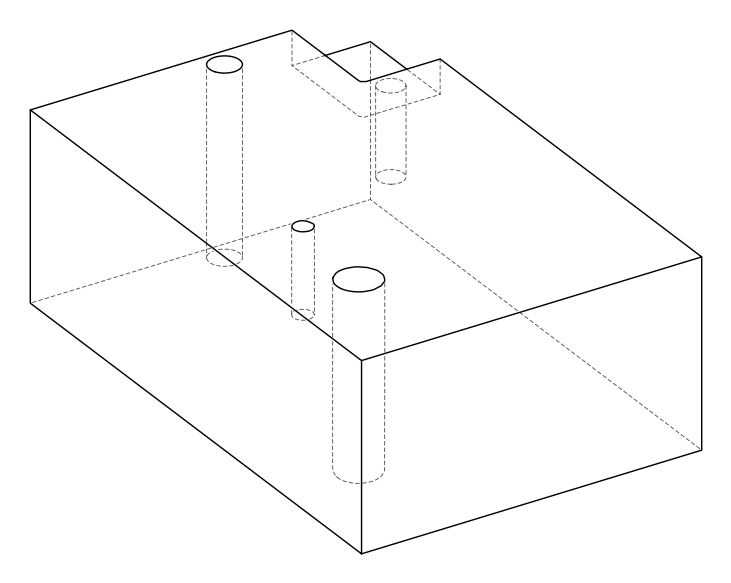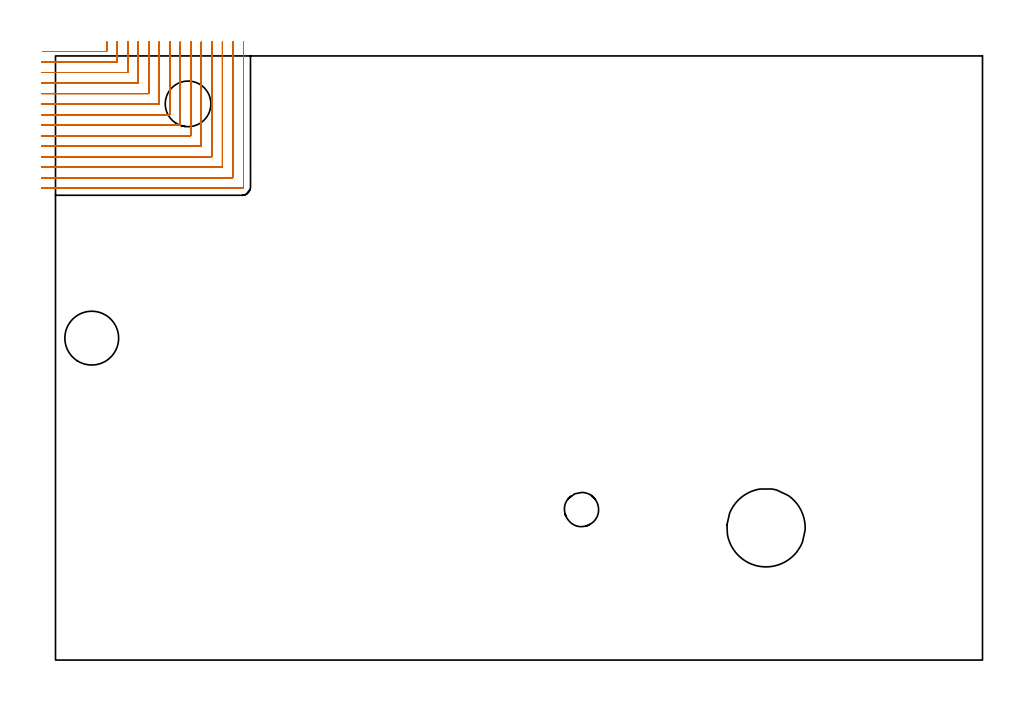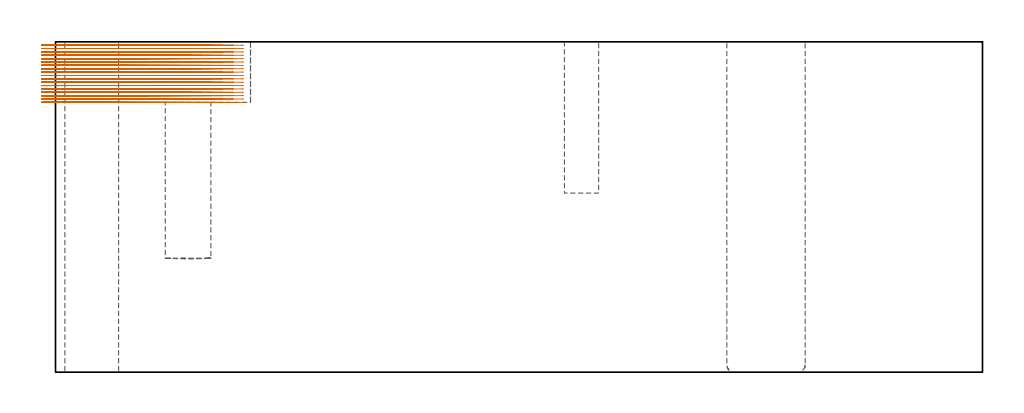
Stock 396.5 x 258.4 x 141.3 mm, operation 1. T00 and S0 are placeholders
(PLAN: 9 operations, 8 tool changes, 63.7 min)
(1 MILL_CORNER_NOTCH_RECTANGULAR | CORNER_NOTCH_RECTANGULAR | NXT0201_008 | Follow Part, ap 1.5, ae 75% | 51.42 min | 128691 mm3)
(2 MILL_THROUGH_HOLE_FROM_SOLID_MATERIAL | STEP1HOLE_1 | NXT0201_007 | Circular | 9.18 min | 124086 mm3)
(3 MILL_BLIND_HOLE_FROM_SOLID_MATERIAL | STEP1POCKET | UGT0201_130 | Spiral | 0.9 min | 10833 mm3)
(4 INDEXABLE_INSERT_DRILL_BLIND_HOLE_FROM_SOLID | STEP1POCKET_1 | NXT0302_010 | 0.28 min | 19908 mm3)
(5 SPOT_DRILL | STEP1HOLE | NXT0321_9005460120000 | 0.05 min | 183 mm3)
(6 DRILL_BLIND_HOLE_INTO_CENTER | STEP1HOLE | NXT0301_125 | 0.05 min | 166 mm3)
(7 GUN_DRILL_THROUGH_HOLE | STEP1HOLE | UGT0307_001 | 0.62 min | 2560 mm3)
(8 SPADE_DRILL_TO_ENLARGE_THROUGH_HOLE | STEP1HOLE | UGT0306_005 | 0.59 min | 20370 mm3)
(9 DRILL_TO_ENLARGE_THROUGH_HOLE | STEP1HOLE | UGT0301_055 | 0.61 min | 35358 mm3)
(TOOL NXT0201_008 | ENDMILL 6mm [2P460-0600-NA 1630] | D6 FL26 Z6)
(TOOL NXT0201_007 | ENDMILL 25mm [R216.25-25050GCK54P 1620] | D25 R3 FL54 Z5)
(TOOL UGT0201_130 | Carbide End Mill 12.0 | D12 FL15 Z4)
(TOOL NXT0302_010 | Index. Insert Drill 19.5mm [880-D1950L25-05] | D19.5 PA176 FL98 Z2)
(TOOL NXT0321_9005460120000 | NC Spot Drill, 142deg, 12mm, Carbide, Uncoated | D12 PA142 FL30 Z2)
(TOOL NXT0301_125 | Carbide Drill 6mm [861.1-0600-018A1-GP GC34] | D6 PA150 FL18.7 Z2)
(TOOL UGT0307_001 | Gun Drill 5 mm | D5 PA130 FL24 Z1)
(TOOL UGT0306_005 | Spade Drill 14.5mm | D14.5 PA132 FL10 Z2)
(TOOL UGT0301_055 | Twist Drill 23 mm | D23 PA118 FL155 Z2)
(OP 1 MILL_CORNER_NOTCH_RECTANGULAR)
G17 G21 G94 G90
T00 M6
G54
G17 G0 G90 X-5.322 Y260.3 S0 M3
G43 Z151.3 H1
Z139.861
G94 G1 X-2.322 F250.
X21.604 F500.
G3 X21.9 Y260.596 R0.3
G1 Y261.4
Y264.4 F250.
G0 Z151.3
X-6. Y255.8
Z139.861
G1 X-3.
X26.104 F500.
G3 X26.4 Y256.096 R0.3
G1 Y261.4
Y264.4 F250.
G0 Z151.3
X-6. Y251.3
Z139.861
G1 X-3.
X30.604 F500.
G3 X30.9 Y251.596 R0.3
G1 Y261.4
Y264.4 F250.
G0 Z151.3
X-6. Y246.8
Z139.861
G1 X-3.
X35.104 F500.
G3 X35.4 Y247.096 R0.3
G1 Y261.4
Y264.4 F250.
G0 Z151.3
X-6. Y242.3
Z139.861
G1 X-3.
X39.604 F500.
G3 X39.9 Y242.596 R0.3
G1 Y261.4
Y264.4 F250.
G0 Z151.3
X-6. Y237.8
Z139.861
G1 X-3.
X44.103 F500.
G3 X44.4 Y238.097 R0.3
G1 Y261.4
Y264.4 F250.
G0 Z151.3
X-6. Y233.3
Z139.861
G1 X-3.
X48.603 F500.
G3 X48.9 Y233.597 R0.3
G1 Y261.4
Y264.4 F250.
G0 Z151.3
X-6. Y228.8
Z139.861
G1 X-3.
X53.103 F500.
G3 X53.4 Y229.097 R0.3
G1 Y261.4
Y264.4 F250.
G0 Z151.3
X-6. Y224.3
Z139.861
G1 X-3.
X57.603 F500.
G3 X57.9 Y224.597 R0.3
G1 Y261.4
Y264.4 F250.
G0 Z151.3
X-6. Y219.8
Z139.861
G1 X-3.
X62.103 F500.
G3 X62.4 Y220.097 R0.3
G1 Y261.4
Y264.4 F250.
G0 Z151.3
X-6. Y215.3
Z139.861
G1 X-3.
X66.603 F500.
G3 X66.9 Y215.597 R0.3
G1 Y261.4
Y264.4 F250.
G0 Z151.3
X-6. Y210.8
Z139.861
G1 X-3.
X71.103 F500.
G3 X71.4 Y211.097 R0.3
G1 Y261.4
Y264.4 F250.
G0 Z151.3
X-6. Y206.3
Z139.861
G1 X-3.
X75.602 F500.
G3 X75.9 Y206.598 R0.3
G1 Y261.4
Y264.4 F250.
G0 Z151.3
X-6. Y201.8
Z139.861
G1 X-3.
X79.9 F500.
G3 X80.4 Y202.3 R0.5
G1 Y261.4
Y264.4 F250.
G0 Z151.3
X-5.322 Y260.3
Z138.422
G1 X-2.322
X21.604 F500.
G3 X21.9 Y260.596 R0.3
G1 Y261.4
Y264.4 F250.
G0 Z151.3
X-6. Y255.8
Z138.422
G1 X-3.
X26.104 F500.
G3 X26.4 Y256.096 R0.3
G1 Y261.4
Y264.4 F250.
G0 Z151.3
X-6. Y251.3
Z138.422
G1 X-3.
X30.604 F500.
G3 X30.9 Y251.596 R0.3
G1 Y261.4
Y264.4 F250.
G0 Z151.3
X-6. Y246.8
Z138.422
G1 X-3.
X35.104 F500.
G3 X35.4 Y247.096 R0.3
G1 Y261.4
Y264.4 F250.
G0 Z151.3
X-6. Y242.3
Z138.422
G1 X-3.
X39.604 F500.
G3 X39.9 Y242.596 R0.3
G1 Y261.4
Y264.4 F250.
G0 Z151.3
X-6. Y237.8
Z138.422
G1 X-3.
X44.103 F500.
G3 X44.4 Y238.097 R0.3
G1 Y261.4
Y264.4 F250.
G0 Z151.3
X-6. Y233.3
Z138.422
G1 X-3.
X48.603 F500.
G3 X48.9 Y233.597 R0.3
G1 Y261.4
Y264.4 F250.
G0 Z151.3
X-6. Y228.8
Z138.422
G1 X-3.
X53.103 F500.
G3 X53.4 Y229.097 R0.3
G1 Y261.4
Y264.4 F250.
G0 Z151.3
X-6. Y224.3
Z138.422
G1 X-3.
X57.603 F500.
G3 X57.9 Y224.597 R0.3
G1 Y261.4
Y264.4 F250.
G0 Z151.3
X-6. Y219.8
Z138.422
G1 X-3.
X62.103 F500.
G3 X62.4 Y220.097 R0.3
G1 Y261.4
Y264.4 F250.
G0 Z151.3
X-6. Y215.3
Z138.422
G1 X-3.
X66.603 F500.
G3 X66.9 Y215.597 R0.3
G1 Y261.4
Y264.4 F250.
G0 Z151.3
X-6. Y210.8
Z138.422
G1 X-3.
X71.103 F500.
G3 X71.4 Y211.097 R0.3
G1 Y261.4
Y264.4 F250.
G0 Z151.3
X-6. Y206.3
Z138.422
G1 X-3.
X75.602 F500.
G3 X75.9 Y206.598 R0.3
G1 Y261.4
Y264.4 F250.
G0 Z151.3
X-6. Y201.8
Z138.422
G1 X-3.
X79.9 F500.
G3 X80.4 Y202.3 R0.5
G1 Y261.4
Y264.4 F250.
G0 Z151.3
X-5.322 Y260.3
Z136.983
G1 X-2.322
X21.604 F500.
G3 X21.9 Y260.596 R0.3
G1 Y261.4
Y264.4 F250.
G0 Z151.3
X-6. Y255.8
Z136.983
G1 X-3.
X26.104 F500.
G3 X26.4 Y256.096 R0.3
G1 Y261.4
Y264.4 F250.
G0 Z151.3
X-6. Y251.3
Z136.983
G1 X-3.
X30.604 F500.
G3 X30.9 Y251.596 R0.3
G1 Y261.4
Y264.4 F250.
G0 Z151.3
X-6. Y246.8
Z136.983
G1 X-3.
X35.104 F500.
G3 X35.4 Y247.096 R0.3
G1 Y261.4
Y264.4 F250.
G0 Z151.3
X-6. Y242.3
Z136.983
G1 X-3.
X39.604 F500.
G3 X39.9 Y242.596 R0.3
G1 Y261.4
Y264.4 F250.
G0 Z151.3
X-6. Y237.8
Z136.983
G1 X-3.
X44.103 F500.
G3 X44.4 Y238.097 R0.3
G1 Y261.4
Y264.4 F250.
G0 Z151.3
X-6. Y233.3
Z136.983
G1 X-3.
X48.603 F500.
G3 X48.9 Y233.597 R0.3
G1 Y261.4
Y264.4 F250.
G0 Z151.3
X-6. Y228.8
Z136.983
G1 X-3.
X53.103 F500.
G3 X53.4 Y229.097 R0.3
G1 Y261.4
Y264.4 F250.
G0 Z151.3
X-6. Y224.3
Z136.983
G1 X-3.
X57.603 F500.
G3 X57.9 Y224.597 R0.3
G1 Y261.4
Y264.4 F250.
G0 Z151.3
X-6. Y219.8
Z136.983
G1 X-3.
X62.103 F500.
G3 X62.4 Y220.097 R0.3
G1 Y261.4
Y264.4 F250.
G0 Z151.3
X-6. Y215.3
Z136.983
G1 X-3.
X66.603 F500.
G3 X66.9 Y215.597 R0.3
G1 Y261.4
Y264.4 F250.
G0 Z151.3
X-6. Y210.8
Z136.983
G1 X-3.
X71.103 F500.
G3 X71.4 Y211.097 R0.3
G1 Y261.4
Y264.4 F250.
G0 Z151.3
X-6. Y206.3
Z136.983
G1 X-3.
X75.602 F500.
G3 X75.9 Y206.598 R0.3
G1 Y261.4
Y264.4 F250.
G0 Z151.3
X-6. Y201.8
Z136.983
G1 X-3.
X79.9 F500.
G3 X80.4 Y202.3 R0.5
G1 Y261.4
Y264.4 F250.
G0 Z151.3
X-5.322 Y260.3
Z135.544
G1 X-2.322
X21.604 F500.
G3 X21.9 Y260.596 R0.3
G1 Y261.4
Y264.4 F250.
G0 Z151.3
X-6. Y255.8
Z135.544
G1 X-3.
X26.104 F500.
G3 X26.4 Y256.096 R0.3
G1 Y261.4
Y264.4 F250.
G0 Z151.3
X-6. Y251.3
Z135.544
G1 X-3.
X30.604 F500.
G3 X30.9 Y251.596 R0.3
G1 Y261.4
Y264.4 F250.
G0 Z151.3
X-6. Y246.8
Z135.544
G1 X-3.
X35.104 F500.
G3 X35.4 Y247.096 R0.3
G1 Y261.4
Y264.4 F250.
G0 Z151.3
X-6. Y242.3
Z135.544
G1 X-3.
X39.604 F500.
G3 X39.9 Y242.596 R0.3
G1 Y261.4
Y264.4 F250.
G0 Z151.3
X-6. Y237.8
Z135.544
G1 X-3.
X44.103 F500.
G3 X44.4 Y238.097 R0.3
G1 Y261.4
Y264.4 F250.
G0 Z151.3
X-6. Y233.3
Z135.544
G1 X-3.
X48.603 F500.
G3 X48.9 Y233.597 R0.3
G1 Y261.4
Y264.4 F250.
G0 Z151.3
X-6. Y228.8
Z135.544
G1 X-3.
X53.103 F500.
G3 X53.4 Y229.097 R0.3
G1 Y261.4
Y264.4 F250.
G0 Z151.3
X-6. Y224.3
Z135.544
G1 X-3.
X57.603 F500.
G3 X57.9 Y224.597 R0.3
G1 Y261.4
Y264.4 F250.
G0 Z151.3
X-6. Y219.8
Z135.544
G1 X-3.
X62.103 F500.
G3 X62.4 Y220.097 R0.3
G1 Y261.4
Y264.4 F250.
G0 Z151.3
X-6. Y215.3
Z135.544
G1 X-3.
X66.603 F500.
G3 X66.9 Y215.597 R0.3
G1 Y261.4
Y264.4 F250.
G0 Z151.3
X-6. Y210.8
Z135.544
G1 X-3.
X71.103 F500.
G3 X71.4 Y211.097 R0.3
G1 Y261.4
Y264.4 F250.
G0 Z151.3
X-6. Y206.3
Z135.544
G1 X-3.
X75.602 F500.
G3 X75.9 Y206.598 R0.3
G1 Y261.4
Y264.4 F250.
G0 Z151.3
X-6. Y201.8
Z135.544
G1 X-3.
X79.9 F500.
G3 X80.4 Y202.3 R0.5
G1 Y261.4
Y264.4 F250.
G0 Z151.3
X-5.322 Y260.3
Z134.105
G1 X-2.322
X21.604 F500.
G3 X21.9 Y260.596 R0.3
G1 Y261.4
Y264.4 F250.
G0 Z151.3
X-6. Y255.8
Z134.105
G1 X-3.
X26.104 F500.
G3 X26.4 Y256.096 R0.3
G1 Y261.4
Y264.4 F250.
G0 Z151.3
X-6. Y251.3
Z134.105
G1 X-3.
X30.604 F500.
G3 X30.9 Y251.596 R0.3
G1 Y261.4
Y264.4 F250.
G0 Z151.3
X-6. Y246.8
Z134.105
G1 X-3.
X35.104 F500.
G3 X35.4 Y247.096 R0.3
G1 Y261.4
Y264.4 F250.
G0 Z151.3
X-6. Y242.3
Z134.105
G1 X-3.
X39.604 F500.
G3 X39.9 Y242.596 R0.3
G1 Y261.4
Y264.4 F250.
G0 Z151.3
X-6. Y237.8
Z134.105
G1 X-3.
X44.103 F500.
G3 X44.4 Y238.097 R0.3
G1 Y261.4
Y264.4 F250.
G0 Z151.3
X-6. Y233.3
Z134.105
G1 X-3.
X48.603 F500.
G3 X48.9 Y233.597 R0.3
G1 Y261.4
Y264.4 F250.
G0 Z151.3
X-6. Y228.8
Z134.105
G1 X-3.
X53.103 F500.
G3 X53.4 Y229.097 R0.3
G1 Y261.4
Y264.4 F250.
G0 Z151.3
X-6. Y224.3
Z134.105
G1 X-3.
X57.603 F500.
G3 X57.9 Y224.597 R0.3
G1 Y261.4
Y264.4 F250.
G0 Z151.3
X-6. Y219.8
Z134.105
G1 X-3.
X62.103 F500.
G3 X62.4 Y220.097 R0.3
G1 Y261.4
Y264.4 F250.
G0 Z151.3
X-6. Y215.3
Z134.105
G1 X-3.
X66.603 F500.
G3 X66.9 Y215.597 R0.3
G1 Y261.4
Y264.4 F250.
G0 Z151.3
X-6. Y210.8
Z134.105
G1 X-3.
X71.103 F500.
G3 X71.4 Y211.097 R0.3
G1 Y261.4
Y264.4 F250.
G0 Z151.3
X-6. Y206.3
Z134.105
G1 X-3.
X75.602 F500.
G3 X75.9 Y206.598 R0.3
G1 Y261.4
Y264.4 F250.
G0 Z151.3
X-6. Y201.8
Z134.105
G1 X-3.
X79.9 F500.
G3 X80.4 Y202.3 R0.5
G1 Y261.4
Y264.4 F250.
G0 Z151.3
X-5.322 Y260.3
Z132.667
G1 X-2.322
X21.604 F500.
G3 X21.9 Y260.596 R0.3
G1 Y261.4
Y264.4 F250.
G0 Z151.3
X-6. Y255.8
Z132.667
G1 X-3.
X26.104 F500.
G3 X26.4 Y256.096 R0.3
G1 Y261.4
Y264.4 F250.
G0 Z151.3
X-6. Y251.3
Z132.667
G1 X-3.
X30.604 F500.
G3 X30.9 Y251.596 R0.3
G1 Y261.4
Y264.4 F250.
G0 Z151.3
X-6. Y246.8
Z132.667
G1 X-3.
X35.104 F500.
G3 X35.4 Y247.096 R0.3
G1 Y261.4
Y264.4 F250.
G0 Z151.3
X-6. Y242.3
Z132.667
G1 X-3.
X39.604 F500.
G3 X39.9 Y242.596 R0.3
G1 Y261.4
Y264.4 F250.
G0 Z151.3
X-6. Y237.8
Z132.667
G1 X-3.
X44.103 F500.
G3 X44.4 Y238.097 R0.3
G1 Y261.4
Y264.4 F250.
G0 Z151.3
X-6. Y233.3
Z132.667
G1 X-3.
X48.603 F500.
G3 X48.9 Y233.597 R0.3
G1 Y261.4
Y264.4 F250.
G0 Z151.3
X-6. Y228.8
Z132.667
G1 X-3.
X53.103 F500.
G3 X53.4 Y229.097 R0.3
G1 Y261.4
Y264.4 F250.
G0 Z151.3
X-6. Y224.3
Z132.667
G1 X-3.
X57.603 F500.
G3 X57.9 Y224.597 R0.3
G1 Y261.4
Y264.4 F250.
G0 Z151.3
X-6. Y219.8
Z132.667
G1 X-3.
X62.103 F500.
G3 X62.4 Y220.097 R0.3
G1 Y261.4
Y264.4 F250.
G0 Z151.3
X-6. Y215.3
Z132.667
G1 X-3.
X66.603 F500.
G3 X66.9 Y215.597 R0.3
G1 Y261.4
Y264.4 F250.
G0 Z151.3
X-6. Y210.8
Z132.667
G1 X-3.
X71.103 F500.
G3 X71.4 Y211.097 R0.3
G1 Y261.4
Y264.4 F250.
G0 Z151.3
X-6. Y206.3
Z132.667
G1 X-3.
X75.602 F500.
G3 X75.9 Y206.598 R0.3
G1 Y261.4
Y264.4 F250.
G0 Z151.3
X-6. Y201.8
Z132.667
G1 X-3.
X79.9 F500.
G3 X80.4 Y202.3 R0.5
G1 Y261.4
Y264.4 F250.
G0 Z151.3
X-5.322 Y260.3
Z131.228
G1 X-2.322
X21.604 F500.
G3 X21.9 Y260.596 R0.3
G1 Y261.4
Y264.4 F250.
G0 Z151.3
X-6. Y255.8
Z131.228
G1 X-3.
X26.104 F500.
G3 X26.4 Y256.096 R0.3
G1 Y261.4
Y264.4 F250.
G0 Z151.3
X-6. Y251.3
Z131.228
G1 X-3.
X30.604 F500.
G3 X30.9 Y251.596 R0.3
G1 Y261.4
Y264.4 F250.
G0 Z151.3
X-6. Y246.8
Z131.228
G1 X-3.
X35.104 F500.
G3 X35.4 Y247.096 R0.3
G1 Y261.4
Y264.4 F250.
G0 Z151.3
X-6. Y242.3
Z131.228
G1 X-3.
X39.604 F500.
G3 X39.9 Y242.596 R0.3
G1 Y261.4
Y264.4 F250.
G0 Z151.3
X-6. Y237.8
Z131.228
G1 X-3.
X44.103 F500.
G3 X44.4 Y238.097 R0.3
G1 Y261.4
Y264.4 F250.
G0 Z151.3
X-6. Y233.3
Z131.228
G1 X-3.
X48.603 F500.
G3 X48.9 Y233.597 R0.3
G1 Y261.4
Y264.4 F250.
G0 Z151.3
X-6. Y228.8
Z131.228
G1 X-3.
X53.103 F500.
G3 X53.4 Y229.097 R0.3
G1 Y261.4
Y264.4 F250.
G0 Z151.3
X-6. Y224.3
Z131.228
G1 X-3.
X57.603 F500.
G3 X57.9 Y224.597 R0.3
G1 Y261.4
Y264.4 F250.
G0 Z151.3
X-6. Y219.8
Z131.228
G1 X-3.
X62.103 F500.
G3 X62.4 Y220.097 R0.3
G1 Y261.4
Y264.4 F250.
G0 Z151.3
X-6. Y215.3
Z131.228
G1 X-3.
X66.603 F500.
G3 X66.9 Y215.597 R0.3
G1 Y261.4
Y264.4 F250.
G0 Z151.3
X-6. Y210.8
Z131.228
G1 X-3.
X71.103 F500.
G3 X71.4 Y211.097 R0.3
G1 Y261.4
Y264.4 F250.
G0 Z151.3
X-6. Y206.3
Z131.228
G1 X-3.
X75.602 F500.
G3 X75.9 Y206.598 R0.3
G1 Y261.4
Y264.4 F250.
G0 Z151.3
X-6. Y201.8
Z131.228
G1 X-3.
X79.9 F500.
G3 X80.4 Y202.3 R0.5
G1 Y261.4
Y264.4 F250.
G0 Z151.3
X-5.322 Y260.3
Z129.789
G1 X-2.322
X21.604 F500.
G3 X21.9 Y260.596 R0.3
G1 Y261.4
Y264.4 F250.
G0 Z151.3
X-6. Y255.8
Z129.789
G1 X-3.
X26.104 F500.
G3 X26.4 Y256.096 R0.3
G1 Y261.4
Y264.4 F250.
G0 Z151.3
X-6. Y251.3
Z129.789
G1 X-3.
X30.604 F500.
G3 X30.9 Y251.596 R0.3
G1 Y261.4
Y264.4 F250.
G0 Z151.3
X-6. Y246.8
Z129.789
G1 X-3.
X35.104 F500.
G3 X35.4 Y247.096 R0.3
G1 Y261.4
Y264.4 F250.
G0 Z151.3
X-6. Y242.3
Z129.789
G1 X-3.
X39.604 F500.
G3 X39.9 Y242.596 R0.3
G1 Y261.4
Y264.4 F250.
G0 Z151.3
X-6. Y237.8
Z129.789
G1 X-3.
X44.103 F500.
G3 X44.4 Y238.097 R0.3
G1 Y261.4
Y264.4 F250.
G0 Z151.3
X-6. Y233.3
Z129.789
G1 X-3.
X48.603 F500.
G3 X48.9 Y233.597 R0.3
G1 Y261.4
Y264.4 F250.
G0 Z151.3
X-6. Y228.8
Z129.789
G1 X-3.
X53.103 F500.
G3 X53.4 Y229.097 R0.3
G1 Y261.4
Y264.4 F250.
G0 Z151.3
X-6. Y224.3
Z129.789
G1 X-3.
X57.603 F500.
G3 X57.9 Y224.597 R0.3
G1 Y261.4
Y264.4 F250.
G0 Z151.3
X-6. Y219.8
Z129.789
G1 X-3.
X62.103 F500.
G3 X62.4 Y220.097 R0.3
G1 Y261.4
Y264.4 F250.
G0 Z151.3
X-6. Y215.3
Z129.789
G1 X-3.
X66.603 F500.
G3 X66.9 Y215.597 R0.3
G1 Y261.4
Y264.4 F250.
G0 Z151.3
X-6. Y210.8
Z129.789
G1 X-3.
X71.103 F500.
G3 X71.4 Y211.097 R0.3
G1 Y261.4
Y264.4 F250.
G0 Z151.3
X-6. Y206.3
Z129.789
G1 X-3.
X75.602 F500.
G3 X75.9 Y206.598 R0.3
G1 Y261.4
Y264.4 F250.
G0 Z151.3
X-6. Y201.8
Z129.789
G1 X-3.
X79.9 F500.
G3 X80.4 Y202.3 R0.5
G1 Y261.4
Y264.4 F250.
G0 Z151.3
X-5.322 Y260.3
Z128.35
G1 X-2.322
X21.604 F500.
G3 X21.9 Y260.596 R0.3
G1 Y261.4
Y264.4 F250.
G0 Z151.3
X-6. Y255.8
Z128.35
G1 X-3.
X26.104 F500.
G3 X26.4 Y256.096 R0.3
G1 Y261.4
Y264.4 F250.
G0 Z151.3
X-6. Y251.3
Z128.35
G1 X-3.
X30.604 F500.
G3 X30.9 Y251.596 R0.3
G1 Y261.4
Y264.4 F250.
G0 Z151.3
X-6. Y246.8
Z128.35
G1 X-3.
X35.104 F500.
G3 X35.4 Y247.096 R0.3
G1 Y261.4
Y264.4 F250.
G0 Z151.3
X-6. Y242.3
Z128.35
G1 X-3.
X39.604 F500.
G3 X39.9 Y242.596 R0.3
G1 Y261.4
Y264.4 F250.
G0 Z151.3
X-6. Y237.8
Z128.35
G1 X-3.
X44.103 F500.
G3 X44.4 Y238.097 R0.3
G1 Y261.4
Y264.4 F250.
G0 Z151.3
X-6. Y233.3
Z128.35
G1 X-3.
X48.603 F500.
G3 X48.9 Y233.597 R0.3
G1 Y261.4
Y264.4 F250.
G0 Z151.3
X-6. Y228.8
Z128.35
G1 X-3.
X53.103 F500.
G3 X53.4 Y229.097 R0.3
G1 Y261.4
Y264.4 F250.
G0 Z151.3
X-6. Y224.3
Z128.35
G1 X-3.
X57.603 F500.
G3 X57.9 Y224.597 R0.3
G1 Y261.4
Y264.4 F250.
G0 Z151.3
X-6. Y219.8
Z128.35
G1 X-3.
X62.103 F500.
G3 X62.4 Y220.097 R0.3
G1 Y261.4
Y264.4 F250.
G0 Z151.3
X-6. Y215.3
Z128.35
G1 X-3.
X66.603 F500.
G3 X66.9 Y215.597 R0.3
G1 Y261.4
Y264.4 F250.
G0 Z151.3
X-6. Y210.8
Z128.35
G1 X-3.
X71.103 F500.
G3 X71.4 Y211.097 R0.3
G1 Y261.4
Y264.4 F250.
G0 Z151.3
X-6. Y206.3
Z128.35
G1 X-3.
X75.602 F500.
G3 X75.9 Y206.598 R0.3
G1 Y261.4
Y264.4 F250.
G0 Z151.3
X-6. Y201.8
Z128.35
G1 X-3.
X79.9 F500.
G3 X80.4 Y202.3 R0.5
G1 Y261.4
Y264.4 F250.
G0 Z151.3
X-5.322 Y260.3
Z126.911
G1 X-2.322
X21.604 F500.
G3 X21.9 Y260.596 R0.3
G1 Y261.4
Y264.4 F250.
G0 Z151.3
X-6. Y255.8
Z126.911
G1 X-3.
X26.104 F500.
G3 X26.4 Y256.096 R0.3
G1 Y261.4
Y264.4 F250.
G0 Z151.3
X-6. Y251.3
Z126.911
G1 X-3.
X30.604 F500.
G3 X30.9 Y251.596 R0.3
G1 Y261.4
Y264.4 F250.
G0 Z151.3
X-6. Y246.8
Z126.911
G1 X-3.
X35.104 F500.
G3 X35.4 Y247.096 R0.3
G1 Y261.4
Y264.4 F250.
G0 Z151.3
X-6. Y242.3
Z126.911
G1 X-3.
X39.604 F500.
G3 X39.9 Y242.596 R0.3
G1 Y261.4
Y264.4 F250.
G0 Z151.3
X-6. Y237.8
Z126.911
G1 X-3.
X44.103 F500.
G3 X44.4 Y238.097 R0.3
G1 Y261.4
Y264.4 F250.
G0 Z151.3
X-6. Y233.3
Z126.911
G1 X-3.
X48.603 F500.
G3 X48.9 Y233.597 R0.3
G1 Y261.4
Y264.4 F250.
G0 Z151.3
X-6. Y228.8
Z126.911
G1 X-3.
X53.103 F500.
G3 X53.4 Y229.097 R0.3
G1 Y261.4
Y264.4 F250.
G0 Z151.3
X-6. Y224.3
Z126.911
G1 X-3.
X57.603 F500.
G3 X57.9 Y224.597 R0.3
G1 Y261.4
Y264.4 F250.
G0 Z151.3
X-6. Y219.8
Z126.911
G1 X-3.
X62.103 F500.
G3 X62.4 Y220.097 R0.3
G1 Y261.4
Y264.4 F250.
G0 Z151.3
X-6. Y215.3
Z126.911
G1 X-3.
X66.603 F500.
G3 X66.9 Y215.597 R0.3
G1 Y261.4
Y264.4 F250.
G0 Z151.3
X-6. Y210.8
Z126.911
G1 X-3.
X71.103 F500.
G3 X71.4 Y211.097 R0.3
G1 Y261.4
Y264.4 F250.
G0 Z151.3
X-6. Y206.3
Z126.911
G1 X-3.
X75.602 F500.
G3 X75.9 Y206.598 R0.3
G1 Y261.4
Y264.4 F250.
G0 Z151.3
X-6. Y201.8
Z126.911
G1 X-3.
X79.9 F500.
G3 X80.4 Y202.3 R0.5
G1 Y261.4
Y264.4 F250.
G0 Z151.3
X-5.322 Y260.3
Z125.472
G1 X-2.322
X21.604 F500.
G3 X21.9 Y260.596 R0.3
G1 Y261.4
Y264.4 F250.
G0 Z151.3
X-6. Y255.8
Z125.472
G1 X-3.
X26.104 F500.
G3 X26.4 Y256.096 R0.3
G1 Y261.4
Y264.4 F250.
G0 Z151.3
X-6. Y251.3
Z125.472
G1 X-3.
X30.604 F500.
G3 X30.9 Y251.596 R0.3
G1 Y261.4
Y264.4 F250.
G0 Z151.3
X-6. Y246.8
Z125.472
G1 X-3.
X35.104 F500.
G3 X35.4 Y247.096 R0.3
G1 Y261.4
Y264.4 F250.
G0 Z151.3
X-6. Y242.3
Z125.472
G1 X-3.
X39.604 F500.
G3 X39.9 Y242.596 R0.3
G1 Y261.4
Y264.4 F250.
G0 Z151.3
X-6. Y237.8
Z125.472
G1 X-3.
X44.103 F500.
G3 X44.4 Y238.097 R0.3
G1 Y261.4
Y264.4 F250.
G0 Z151.3
X-6. Y233.3
Z125.472
G1 X-3.
X48.603 F500.
G3 X48.9 Y233.597 R0.3
G1 Y261.4
Y264.4 F250.
G0 Z151.3
X-6. Y228.8
Z125.472
G1 X-3.
X53.103 F500.
G3 X53.4 Y229.097 R0.3
G1 Y261.4
Y264.4 F250.
G0 Z151.3
X-6. Y224.3
Z125.472
G1 X-3.
X57.603 F500.
G3 X57.9 Y224.597 R0.3
G1 Y261.4
Y264.4 F250.
G0 Z151.3
X-6. Y219.8
Z125.472
G1 X-3.
X62.103 F500.
G3 X62.4 Y220.097 R0.3
G1 Y261.4
Y264.4 F250.
G0 Z151.3
X-6. Y215.3
Z125.472
G1 X-3.
X66.603 F500.
G3 X66.9 Y215.597 R0.3
G1 Y261.4
Y264.4 F250.
G0 Z151.3
X-6. Y210.8
Z125.472
G1 X-3.
X71.103 F500.
G3 X71.4 Y211.097 R0.3
G1 Y261.4
Y264.4 F250.
G0 Z151.3
X-6. Y206.3
Z125.472
G1 X-3.
X75.602 F500.
G3 X75.9 Y206.598 R0.3
G1 Y261.4
Y264.4 F250.
G0 Z151.3
X-6. Y201.8
Z125.472
G1 X-3.
X79.9 F500.
G3 X80.4 Y202.3 R0.5
G1 Y261.4
Y264.4 F250.
G0 Z151.3
X-5.322 Y260.3
Z124.033
G1 X-2.322
X21.604 F500.
G3 X21.9 Y260.596 R0.3
G1 Y261.4
Y264.4 F250.
G0 Z151.3
X-6. Y255.8
Z124.033
G1 X-3.
X26.104 F500.
G3 X26.4 Y256.096 R0.3
G1 Y261.4
Y264.4 F250.
G0 Z151.3
X-6. Y251.3
Z124.033
G1 X-3.
X30.604 F500.
G3 X30.9 Y251.596 R0.3
G1 Y261.4
Y264.4 F250.
G0 Z151.3
X-6. Y246.8
Z124.033
G1 X-3.
X35.104 F500.
G3 X35.4 Y247.096 R0.3
G1 Y261.4
Y264.4 F250.
G0 Z151.3
X-6. Y242.3
Z124.033
G1 X-3.
X39.604 F500.
G3 X39.9 Y242.596 R0.3
G1 Y261.4
Y264.4 F250.
G0 Z151.3
X-6. Y237.8
Z124.033
G1 X-3.
X44.103 F500.
G3 X44.4 Y238.097 R0.3
G1 Y261.4
Y264.4 F250.
G0 Z151.3
X-6. Y233.3
Z124.033
G1 X-3.
X48.603 F500.
G3 X48.9 Y233.597 R0.3
G1 Y261.4
Y264.4 F250.
G0 Z151.3
X-6. Y228.8
Z124.033
G1 X-3.
X53.103 F500.
G3 X53.4 Y229.097 R0.3
G1 Y261.4
Y264.4 F250.
G0 Z151.3
X-6. Y224.3
Z124.033
G1 X-3.
X57.603 F500.
G3 X57.9 Y224.597 R0.3
G1 Y261.4
Y264.4 F250.
G0 Z151.3
X-6. Y219.8
Z124.033
G1 X-3.
X62.103 F500.
G3 X62.4 Y220.097 R0.3
G1 Y261.4
Y264.4 F250.
G0 Z151.3
X-6. Y215.3
Z124.033
G1 X-3.
X66.603 F500.
G3 X66.9 Y215.597 R0.3
G1 Y261.4
Y264.4 F250.
G0 Z151.3
X-6. Y210.8
Z124.033
G1 X-3.
X71.103 F500.
G3 X71.4 Y211.097 R0.3
G1 Y261.4
Y264.4 F250.
G0 Z151.3
X-6. Y206.3
Z124.033
G1 X-3.
X75.602 F500.
G3 X75.9 Y206.598 R0.3
G1 Y261.4
Y264.4 F250.
G0 Z151.3
X-6. Y201.8
Z124.033
G1 X-3.
X79.9 F500.
G3 X80.4 Y202.3 R0.5
G1 Y261.4
Y264.4 F250.
G0 Z151.3
X-5.322 Y260.3
Z122.594
G1 X-2.322
X21.604 F500.
G3 X21.9 Y260.596 R0.3
G1 Y261.4
Y264.4 F250.
G0 Z151.3
X-6. Y255.8
Z122.594
G1 X-3.
X26.104 F500.
G3 X26.4 Y256.096 R0.3
G1 Y261.4
Y264.4 F250.
G0 Z151.3
X-6. Y251.3
Z122.594
G1 X-3.
X30.604 F500.
G3 X30.9 Y251.596 R0.3
G1 Y261.4
Y264.4 F250.
G0 Z151.3
X-6. Y246.8
Z122.594
G1 X-3.
X35.104 F500.
G3 X35.4 Y247.096 R0.3
G1 Y261.4
Y264.4 F250.
G0 Z151.3
X-6. Y242.3
Z122.594
G1 X-3.
X39.604 F500.
G3 X39.9 Y242.596 R0.3
G1 Y261.4
Y264.4 F250.
G0 Z151.3
X-6. Y237.8
Z122.594
G1 X-3.
X44.103 F500.
G3 X44.4 Y238.097 R0.3
G1 Y261.4
Y264.4 F250.
G0 Z151.3
X-6. Y233.3
Z122.594
G1 X-3.
X48.603 F500.
G3 X48.9 Y233.597 R0.3
G1 Y261.4
Y264.4 F250.
G0 Z151.3
X-6. Y228.8
Z122.594
G1 X-3.
X53.103 F500.
G3 X53.4 Y229.097 R0.3
G1 Y261.4
Y264.4 F250.
G0 Z151.3
X-6. Y224.3
Z122.594
G1 X-3.
X57.603 F500.
G3 X57.9 Y224.597 R0.3
G1 Y261.4
Y264.4 F250.
G0 Z151.3
X-6. Y219.8
Z122.594
G1 X-3.
X62.103 F500.
G3 X62.4 Y220.097 R0.3
G1 Y261.4
Y264.4 F250.
G0 Z151.3
X-6. Y215.3
Z122.594
G1 X-3.
X66.603 F500.
G3 X66.9 Y215.597 R0.3
G1 Y261.4
Y264.4 F250.
G0 Z151.3
X-6. Y210.8
Z122.594
G1 X-3.
X71.103 F500.
G3 X71.4 Y211.097 R0.3
G1 Y261.4
Y264.4 F250.
G0 Z151.3
X-6. Y206.3
Z122.594
G1 X-3.
X75.602 F500.
G3 X75.9 Y206.598 R0.3
G1 Y261.4
Y264.4 F250.
G0 Z151.3
X-6. Y201.8
Z122.594
G1 X-3.
X79.9 F500.
G3 X80.4 Y202.3 R0.5
G1 Y261.4
Y264.4 F250.
G0 Z151.3
X-5.322 Y260.3
Z121.156
G1 X-2.322
X21.604 F500.
G3 X21.9 Y260.596 R0.3
G1 Y261.4
Y264.4 F250.
G0 Z151.3
X-6. Y255.8
Z121.156
G1 X-3.
X26.104 F500.
G3 X26.4 Y256.096 R0.3
G1 Y261.4
Y264.4 F250.
G0 Z151.3
X-6. Y251.3
Z121.156
G1 X-3.
X30.604 F500.
G3 X30.9 Y251.596 R0.3
G1 Y261.4
Y264.4 F250.
G0 Z151.3
X-6. Y246.8
Z121.156
G1 X-3.
X35.104 F500.
G3 X35.4 Y247.096 R0.3
G1 Y261.4
Y264.4 F250.
G0 Z151.3
X-6. Y242.3
Z121.156
G1 X-3.
X39.604 F500.
G3 X39.9 Y242.596 R0.3
G1 Y261.4
Y264.4 F250.
G0 Z151.3
X-6. Y237.8
Z121.156
G1 X-3.
X44.103 F500.
G3 X44.4 Y238.097 R0.3
G1 Y261.4
Y264.4 F250.
G0 Z151.3
X-6. Y233.3
Z121.156
G1 X-3.
X48.603 F500.
G3 X48.9 Y233.597 R0.3
G1 Y261.4
Y264.4 F250.
G0 Z151.3
X-6. Y228.8
Z121.156
G1 X-3.
X53.103 F500.
G3 X53.4 Y229.097 R0.3
G1 Y261.4
Y264.4 F250.
G0 Z151.3
X-6. Y224.3
Z121.156
G1 X-3.
X57.603 F500.
G3 X57.9 Y224.597 R0.3
G1 Y261.4
Y264.4 F250.
G0 Z151.3
X-6. Y219.8
Z121.156
G1 X-3.
X62.103 F500.
G3 X62.4 Y220.097 R0.3
G1 Y261.4
Y264.4 F250.
G0 Z151.3
X-6. Y215.3
Z121.156
G1 X-3.
X66.603 F500.
G3 X66.9 Y215.597 R0.3
G1 Y261.4
Y264.4 F250.
G0 Z151.3
X-6. Y210.8
Z121.156
G1 X-3.
X71.103 F500.
G3 X71.4 Y211.097 R0.3
G1 Y261.4
Y264.4 F250.
G0 Z151.3
X-6. Y206.3
Z121.156
G1 X-3.
X75.602 F500.
G3 X75.9 Y206.598 R0.3
G1 Y261.4
Y264.4 F250.
G0 Z151.3
X-6. Y201.8
Z121.156
G1 X-3.
X79.9 F500.
G3 X80.4 Y202.3 R0.5
G1 Y261.4
Y264.4 F250.
G0 Z151.3
X-5.322 Y260.3
Z119.717
G1 X-2.322
X21.604 F500.
G3 X21.9 Y260.596 R0.3
G1 Y261.4
Y264.4 F250.
G0 Z151.3
X-6. Y255.8
Z119.717
G1 X-3.
X26.104 F500.
G3 X26.4 Y256.096 R0.3
G1 Y261.4
Y264.4 F250.
G0 Z151.3
X-6. Y251.3
Z119.717
G1 X-3.
X30.604 F500.
G3 X30.9 Y251.596 R0.3
G1 Y261.4
Y264.4 F250.
G0 Z151.3
X-6. Y246.8
Z119.717
G1 X-3.
X35.104 F500.
G3 X35.4 Y247.096 R0.3
G1 Y261.4
Y264.4 F250.
G0 Z151.3
X-6. Y242.3
Z119.717
G1 X-3.
X39.604 F500.
G3 X39.9 Y242.596 R0.3
G1 Y261.4
Y264.4 F250.
G0 Z151.3
X-6. Y237.8
Z119.717
G1 X-3.
X44.103 F500.
G3 X44.4 Y238.097 R0.3
G1 Y261.4
Y264.4 F250.
G0 Z151.3
X-6. Y233.3
Z119.717
G1 X-3.
X48.603 F500.
G3 X48.9 Y233.597 R0.3
G1 Y261.4
Y264.4 F250.
G0 Z151.3
X-6. Y228.8
Z119.717
G1 X-3.
X53.103 F500.
G3 X53.4 Y229.097 R0.3
G1 Y261.4
Y264.4 F250.
G0 Z151.3
X-6. Y224.3
Z119.717
G1 X-3.
X57.603 F500.
G3 X57.9 Y224.597 R0.3
G1 Y261.4
Y264.4 F250.
G0 Z151.3
X-6. Y219.8
Z119.717
G1 X-3.
X62.103 F500.
G3 X62.4 Y220.097 R0.3
G1 Y261.4
Y264.4 F250.
G0 Z151.3
X-6. Y215.3
Z119.717
G1 X-3.
X66.603 F500.
G3 X66.9 Y215.597 R0.3
G1 Y261.4
Y264.4 F250.
G0 Z151.3
X-6. Y210.8
Z119.717
G1 X-3.
X71.103 F500.
G3 X71.4 Y211.097 R0.3
G1 Y261.4
Y264.4 F250.
G0 Z151.3
X-6. Y206.3
Z119.717
G1 X-3.
X75.602 F500.
G3 X75.9 Y206.598 R0.3
G1 Y261.4
Y264.4 F250.
G0 Z151.3
X-6. Y201.8
Z119.717
G1 X-3.
X79.9 F500.
G3 X80.4 Y202.3 R0.5
G1 Y261.4
Y264.4 F250.
G0 Z151.3
X-5.322 Y260.3
Z118.278
G1 X-2.322
X21.604 F500.
G3 X21.9 Y260.596 R0.3
G1 Y261.4
Y264.4 F250.
G0 Z151.3
X-6. Y255.8
Z118.278
G1 X-3.
X26.104 F500.
G3 X26.4 Y256.096 R0.3
G1 Y261.4
Y264.4 F250.
G0 Z151.3
X-6. Y251.3
Z118.278
G1 X-3.
X30.604 F500.
G3 X30.9 Y251.596 R0.3
G1 Y261.4
Y264.4 F250.
G0 Z151.3
X-6. Y246.8
Z118.278
G1 X-3.
X35.104 F500.
G3 X35.4 Y247.096 R0.3
G1 Y261.4
Y264.4 F250.
G0 Z151.3
X-6. Y242.3
Z118.278
G1 X-3.
X39.604 F500.
G3 X39.9 Y242.596 R0.3
G1 Y261.4
Y264.4 F250.
G0 Z151.3
X-6. Y237.8
Z118.278
G1 X-3.
X44.103 F500.
G3 X44.4 Y238.097 R0.3
G1 Y261.4
Y264.4 F250.
G0 Z151.3
X-6. Y233.3
Z118.278
G1 X-3.
X48.603 F500.
G3 X48.9 Y233.597 R0.3
G1 Y261.4
Y264.4 F250.
G0 Z151.3
X-6. Y228.8
Z118.278
G1 X-3.
X53.103 F500.
G3 X53.4 Y229.097 R0.3
G1 Y261.4
Y264.4 F250.
G0 Z151.3
X-6. Y224.3
Z118.278
G1 X-3.
X57.603 F500.
G3 X57.9 Y224.597 R0.3
G1 Y261.4
Y264.4 F250.
G0 Z151.3
X-6. Y219.8
Z118.278
G1 X-3.
X62.103 F500.
G3 X62.4 Y220.097 R0.3
G1 Y261.4
Y264.4 F250.
G0 Z151.3
X-6. Y215.3
Z118.278
G1 X-3.
X66.603 F500.
G3 X66.9 Y215.597 R0.3
G1 Y261.4
Y264.4 F250.
G0 Z151.3
X-6. Y210.8
Z118.278
G1 X-3.
X71.103 F500.
G3 X71.4 Y211.097 R0.3
G1 Y261.4
Y264.4 F250.
G0 Z151.3
X-6. Y206.3
Z118.278
G1 X-3.
X75.602 F500.
G3 X75.9 Y206.598 R0.3
G1 Y261.4
Y264.4 F250.
G0 Z151.3
X-6. Y201.8
Z118.278
G1 X-3.
X79.9 F500.
G3 X80.4 Y202.3 R0.5
G1 Y261.4
Y264.4 F250.
G0 Z151.3
X-5.322 Y260.3
Z116.839
G1 X-2.322
X21.604 F500.
G3 X21.9 Y260.596 R0.3
G1 Y261.4
Y264.4 F250.
G0 Z151.3
X-6. Y255.8
Z116.839
G1 X-3.
X26.104 F500.
G3 X26.4 Y256.096 R0.3
G1 Y261.4
Y264.4 F250.
G0 Z151.3
X-6. Y251.3
Z116.839
G1 X-3.
X30.604 F500.
G3 X30.9 Y251.596 R0.3
G1 Y261.4
Y264.4 F250.
G0 Z151.3
X-6. Y246.8
Z116.839
G1 X-3.
X35.104 F500.
G3 X35.4 Y247.096 R0.3
G1 Y261.4
Y264.4 F250.
G0 Z151.3
X-6. Y242.3
Z116.839
G1 X-3.
X39.604 F500.
G3 X39.9 Y242.596 R0.3
G1 Y261.4
Y264.4 F250.
G0 Z151.3
X-6. Y237.8
Z116.839
G1 X-3.
X44.103 F500.
G3 X44.4 Y238.097 R0.3
G1 Y261.4
Y264.4 F250.
G0 Z151.3
X-6. Y233.3
Z116.839
G1 X-3.
X48.603 F500.
G3 X48.9 Y233.597 R0.3
G1 Y261.4
Y264.4 F250.
G0 Z151.3
X-6. Y228.8
Z116.839
G1 X-3.
X53.103 F500.
G3 X53.4 Y229.097 R0.3
G1 Y261.4
Y264.4 F250.
G0 Z151.3
X-6. Y224.3
Z116.839
G1 X-3.
X57.603 F500.
G3 X57.9 Y224.597 R0.3
G1 Y261.4
Y264.4 F250.
G0 Z151.3
X-6. Y219.8
Z116.839
G1 X-3.
X62.103 F500.
G3 X62.4 Y220.097 R0.3
G1 Y261.4
Y264.4 F250.
G0 Z151.3
X-6. Y215.3
Z116.839
G1 X-3.
X66.603 F500.
G3 X66.9 Y215.597 R0.3
G1 Y261.4
Y264.4 F250.
G0 Z151.3
X-6. Y210.8
Z116.839
G1 X-3.
X71.103 F500.
G3 X71.4 Y211.097 R0.3
G1 Y261.4
Y264.4 F250.
G0 Z151.3
X-6. Y206.3
Z116.839
G1 X-3.
X75.602 F500.
G3 X75.9 Y206.598 R0.3
G1 Y261.4
Y264.4 F250.
G0 Z151.3
X-6. Y201.8
Z116.839
G1 X-3.
X79.9 F500.
G3 X80.4 Y202.3 R0.5
G1 Y261.4
Y264.4 F250.
G0 Z151.3
X-5.322 Y260.3
Z115.4
G1 X-2.322
X21.604 F500.
G3 X21.9 Y260.596 R0.3
G1 Y261.4
Y264.4 F250.
G0 Z151.3
X-6. Y255.8
Z115.4
G1 X-3.
X26.104 F500.
G3 X26.4 Y256.096 R0.3
G1 Y261.4
Y264.4 F250.
G0 Z151.3
X-6. Y251.3
Z115.4
G1 X-3.
X30.604 F500.
G3 X30.9 Y251.596 R0.3
G1 Y261.4
Y264.4 F250.
G0 Z151.3
X-6. Y246.8
Z115.4
G1 X-3.
X35.104 F500.
G3 X35.4 Y247.096 R0.3
G1 Y261.4
Y264.4 F250.
G0 Z151.3
X-6. Y242.3
Z115.4
G1 X-3.
X39.604 F500.
G3 X39.9 Y242.596 R0.3
G1 Y261.4
Y264.4 F250.
G0 Z151.3
X-6. Y237.8
Z115.4
G1 X-3.
X44.103 F500.
G3 X44.4 Y238.097 R0.3
G1 Y261.4
Y264.4 F250.
G0 Z151.3
X-6. Y233.3
Z115.4
G1 X-3.
X48.603 F500.
G3 X48.9 Y233.597 R0.3
G1 Y261.4
Y264.4 F250.
G0 Z151.3
X-6. Y228.8
Z115.4
G1 X-3.
X53.103 F500.
G3 X53.4 Y229.097 R0.3
G1 Y261.4
Y264.4 F250.
G0 Z151.3
X-6. Y224.3
Z115.4
G1 X-3.
X57.603 F500.
G3 X57.9 Y224.597 R0.3
G1 Y261.4
Y264.4 F250.
G0 Z151.3
X-6. Y219.8
Z115.4
G1 X-3.
X62.103 F500.
G3 X62.4 Y220.097 R0.3
G1 Y261.4
Y264.4 F250.
G0 Z151.3
X-6. Y215.3
Z115.4
G1 X-3.
X66.603 F500.
G3 X66.9 Y215.597 R0.3
G1 Y261.4
Y264.4 F250.
G0 Z151.3
X-6. Y210.8
Z115.4
G1 X-3.
X71.103 F500.
G3 X71.4 Y211.097 R0.3
G1 Y261.4
Y264.4 F250.
G0 Z151.3
X-6. Y206.3
Z115.4
G1 X-3.
X75.602 F500.
G3 X75.9 Y206.598 R0.3
G1 Y261.4
Y264.4 F250.
G0 Z151.3
X-6. Y201.8
Z115.4
G1 X-3.
X79.9 F500.
G3 X80.4 Y202.3 R0.5
G1 Y261.4
Y264.4 F250.
G0 Z151.3
M5
M2
